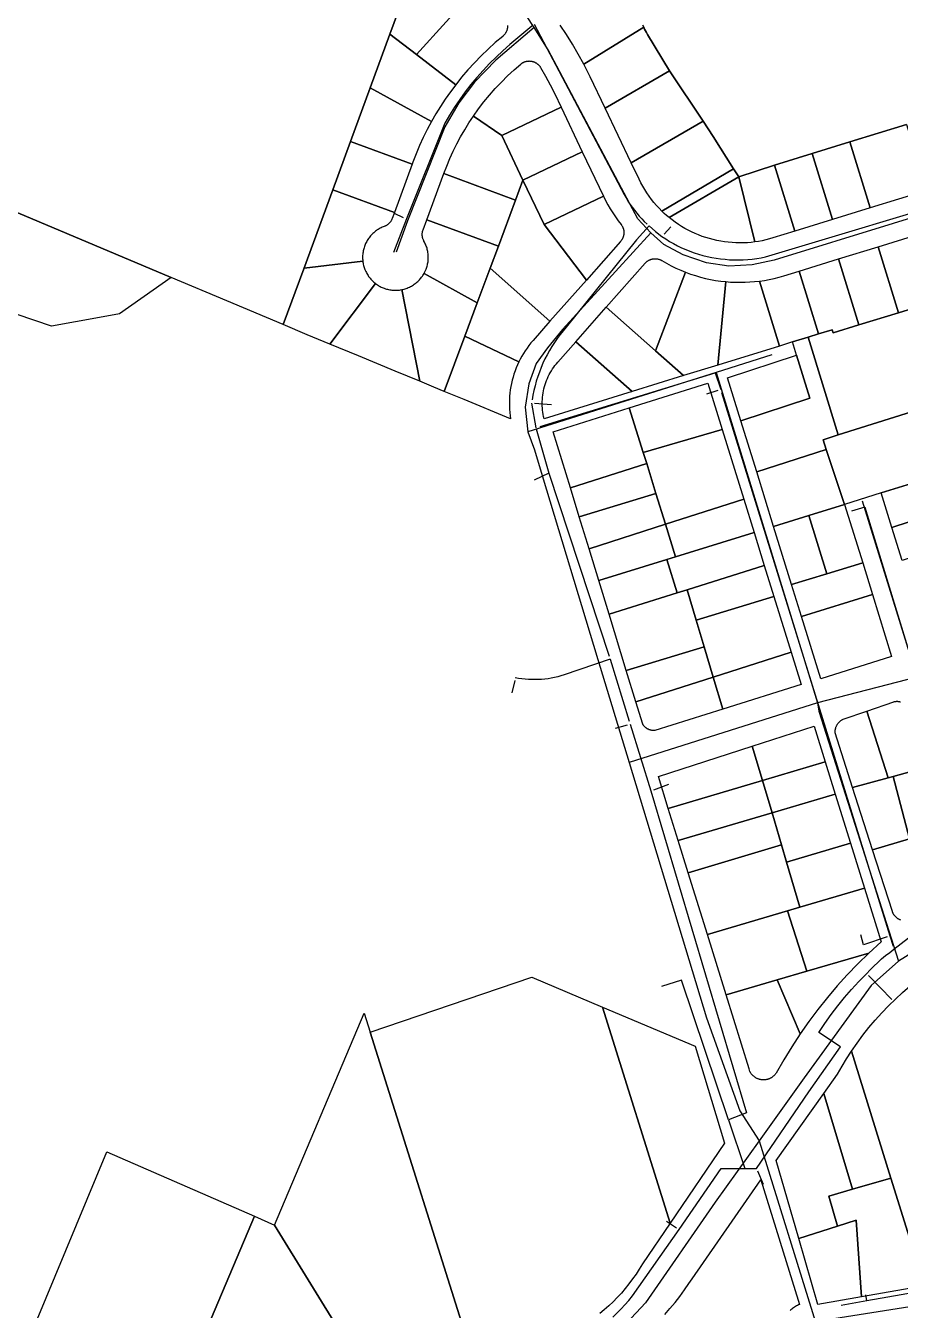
# Model space of a CAD drawing. Extents: x 1876309 to 1899261, y 443723 to 466661.
# Drawn here: x 1884044 to 1885375, y 452708 to 454662 of the extents above; entities that cross this region are included whole.
import ezdxf

# ---------------------------------------------------------------- set-up
doc = ezdxf.new("R2010")
doc.units = 0
doc.header["$MEASUREMENT"] = 0
for name, color, linetype in [('Parcels', 31, 'Continuous'), ('Roads', 7, 'Continuous'), ('Waterlines', 5, 'Continuous')]:
    doc.layers.add(name, color=color, linetype=linetype)

msp = doc.modelspace()

# ---------------------------------------------------------------- linework, layer by layer
at = {"layer": 'Parcels'}
for points in [[(1884034.2, 455356.7), (1884192.2, 455374.9), (1884434.1, 455402.9), (1884910, 455498.1), (1884845.8, 455323.2), (1884775.5, 455132.1), (1884736.1, 455024.9), (1884656.5, 454808.4), (1884646, 454779.8), (1884598.2, 454649.7), (1884568.2, 454568.1), (1884538.2, 454486.4), (1884511.1, 454412.8), (1884467, 454292.7), (1884435.7, 454207.7), (1884350, 454243.8), (1884265.5, 454279.3), (1883620.2, 454551.1)], [(1884777, 454662.8), (1884777.1, 454662.1), (1884777.1, 454661.4), (1884777, 454660.7), (1884777, 454660), (1884776.9, 454659.3), (1884776.8, 454658.6), (1884776.7, 454658), (1884776.6, 454657.3), (1884776.4, 454656.6), (1884776.2, 454655.9), (1884776, 454655.3), (1884775.8, 454654.6), (1884775.5, 454654), (1884775.2, 454653.3), (1884774.9, 454652.7), (1884774.6, 454652.1), (1884774.2, 454651.5), (1884773.9, 454650.9), (1884773.5, 454650.3), (1884773.1, 454649.7), (1884772.6, 454649.2), (1884772.2, 454648.6), (1884771.7, 454648.1), (1884771.2, 454647.6), (1884770.7, 454647.1), (1884770.2, 454646.7), (1884769.7, 454646.2), (1884758.5, 454636.8), (1884747.6, 454626.9), (1884737, 454616.8), (1884726.7, 454606.2), (1884716.9, 454595.4), (1884707.3, 454584.2), (1884698.2, 454572.7), (1884638.6, 454618.6), (1884638.6, 454618.6), (1884728.9, 454718.7)], [(1884983, 454663.3), (1884984.3, 454660.1), (1884893.1, 454604.2), (1884884.8, 454619.4), (1884876, 454634.3), (1884866.7, 454649), (1884857.1, 454663.4)], [(1885384.1, 454512.3), (1885298, 454485.7), (1885240.7, 454468), (1885183.4, 454450.3), (1885128.8, 454432.5), (1885121.1, 454444.7), (1885090.2, 454494.1), (1885074.7, 454517.3), (1885023.6, 454594), (1884990, 454649.2), (1884988.5, 454651.9), (1884987, 454654.6), (1884985.6, 454657.4), (1884984.3, 454660.1), (1884983, 454663.3)], [(1885413, 453534.1), (1885363.8, 453520.4), (1885363.8, 453520.4), (1885356.3, 453518.3), (1885323.8, 453619.9), (1885364.9, 453634), (1885365.5, 453634.2), (1885366.1, 453634.3), (1885366.7, 453634.4), (1885367.3, 453634.5), (1885367.9, 453634.6), (1885368.5, 453634.6), (1885369.1, 453634.7), (1885369.7, 453634.7), (1885370.3, 453634.7), (1885370.9, 453634.6), (1885371.5, 453634.6), (1885372.1, 453634.5), (1885372.7, 453634.4), (1885373.3, 453634.3), (1885373.9, 453634.1), (1885374.4, 453634), (1885375, 453633.8)], [(1885375.3, 453301.9), (1885374.6, 453302.2), (1885374, 453302.4), (1885373.4, 453302.7), (1885372.7, 453303), (1885372.1, 453303.3), (1885371.5, 453303.7), (1885370.9, 453304), (1885370.4, 453304.4), (1885369.8, 453304.8), (1885369.2, 453305.2), (1885368.7, 453305.7), (1885368.2, 453306.1), (1885367.7, 453306.6), (1885367.2, 453307.1), (1885366.7, 453307.6), (1885366.3, 453308.1), (1885365.9, 453308.7), (1885365.4, 453309.2), (1885365.1, 453309.8), (1885364.7, 453310.4), (1885364.3, 453311), (1885364, 453311.6), (1885363.7, 453312.2), (1885363.4, 453312.8), (1885363.1, 453313.5), (1885362.9, 453314.1), (1885362.7, 453314.8), (1885332.6, 453408.5), (1885388.7, 453425.5)], [(1884726.8, 452627.3), (1884568.2, 453131.2), (1884813.9, 453214.8), (1884813.9, 453214.8), (1884921.7, 453169.5), (1885024.5, 452840.9), (1884982.2, 452778.8), (1884977.5, 452771), (1884972.6, 452763.3), (1884967.4, 452755.9), (1884961.9, 452748.5), (1884956.2, 452741.4), (1884950.3, 452734.5), (1884944.1, 452727.8), (1884937.7, 452721.3), (1884931.1, 452715), (1884924.3, 452709), (1884917.3, 452703.2)], [(1883996.2, 452537.8), (1884167.5, 452949.1), (1884167.5, 452949.1), (1884392, 452851.2), (1884231.8, 452472.7)], [(1885016.2, 452701.7), (1885024.2, 452710.7), (1885032, 452719.9), (1885039.4, 452729.4), (1885046.5, 452739.1), (1885053.2, 452749.1), (1885057.9, 452755.9), (1885162.3, 452906.5), (1885219.5, 452723.5), (1885221.3, 452717.1), (1885219.8, 452716.4), (1885218.2, 452715.7), (1885216.7, 452714.9), (1885215.2, 452714), (1885213.7, 452713.1), (1885212.3, 452712.1), (1885210.9, 452711.1), (1885209.5, 452710), (1885208.2, 452708.9), (1885206.9, 452707.8)]]:
    msp.add_lwpolyline(points, dxfattribs=at)
for points in [[(1884728.9, 454718.7), (1884638.6, 454618.6), (1884598.2, 454649.7), (1884646, 454779.8), (1884660.7, 454770.8), (1884675, 454761.3), (1884689, 454751.3), (1884702.7, 454740.9), (1884716, 454730), (1884728.9, 454718.7)], [(1884661.3, 454516.6), (1884568.2, 454568.1), (1884598.2, 454649.7), (1884638.6, 454618.6), (1884698.2, 454572.7), (1884690.2, 454562), (1884682.4, 454550.9), (1884675.1, 454539.7), (1884668, 454528.2), (1884661.3, 454516.6)], [(1884984.3, 454660.1), (1884985.6, 454657.4), (1884987, 454654.6), (1884988.5, 454651.9), (1884990, 454649.2), (1885023.6, 454594), (1884925.7, 454537.2), (1884903, 454584.7), (1884893.1, 454604.2), (1884984.3, 454660.1)], [(1884768.3, 454495.4), (1884725.3, 454525), (1884733, 454535.9), (1884741.2, 454546.5), (1884749.7, 454556.9), (1884758.5, 454567), (1884767.7, 454576.7), (1884777.2, 454586.2), (1884787.1, 454595.3), (1884797.2, 454604.1), (1884797.7, 454604.5), (1884798.3, 454604.9), (1884798.9, 454605.3), (1884799.4, 454605.7), (1884800, 454606.1), (1884800.6, 454606.4), (1884801.3, 454606.7), (1884801.9, 454607), (1884802.5, 454607.3), (1884803.2, 454607.5), (1884803.8, 454607.8), (1884804.5, 454608), (1884805.2, 454608.2), (1884805.8, 454608.3), (1884806.5, 454608.4), (1884807.2, 454608.6), (1884807.9, 454608.6), (1884808.6, 454608.7), (1884809.3, 454608.7), (1884809.9, 454608.8), (1884810.6, 454608.7), (1884811.3, 454608.7), (1884812, 454608.7), (1884812.7, 454608.6), (1884813.4, 454608.5), (1884814.1, 454608.3), (1884814.7, 454608.2), (1884815.4, 454608), (1884816.1, 454607.8), (1884816.7, 454607.6), (1884817.4, 454607.4), (1884818, 454607.1), (1884818.7, 454606.8), (1884819.3, 454606.5), (1884819.9, 454606.2), (1884820.5, 454605.8), (1884821.1, 454605.5), (1884821.6, 454605.1), (1884822.2, 454604.7), (1884822.7, 454604.2), (1884823.3, 454603.8), (1884823.8, 454603.3), (1884824.3, 454602.8), (1884824.7, 454602.3), (1884825.2, 454601.8), (1884825.6, 454601.3), (1884826.1, 454600.7), (1884826.5, 454600.2), (1884826.9, 454599.6), (1884827.2, 454599), (1884834.9, 454585.8), (1884842.1, 454572.3), (1884849, 454558.6), (1884858.6, 454538.4), (1884768.3, 454495.4)], [(1885074.7, 454517.3), (1884965.3, 454454), (1884925.7, 454537.2), (1885023.6, 454594), (1885074.7, 454517.3)], [(1883428.4, 454099.3), (1883620.2, 454551.1), (1884265.5, 454279.3), (1884237.8, 454259.9), (1884186.8, 454224.2), (1884156.2, 454218.7), (1884083, 454205.5), (1883898.9, 454267.5), (1883886.3, 454236.2), (1883780.2, 453972.9), (1883773.3, 453955.7), (1883428.4, 454099.3)], [(1884661.3, 454516.6), (1884654.9, 454504.6), (1884648.9, 454492.4), (1884643.3, 454480), (1884638, 454467.4), (1884633.1, 454454.7), (1884632.1, 454451.9), (1884538.2, 454486.4), (1884568.2, 454568.1), (1884661.3, 454516.6)], [(1884768.3, 454495.4), (1884858.6, 454538.4), (1884890.9, 454470.7), (1884800.6, 454427.7), (1884768.3, 454495.4)], [(1884680, 454437.5), (1884684.5, 454449), (1884689.3, 454460.4), (1884694.4, 454471.6), (1884699.9, 454482.7), (1884705.7, 454493.5), (1884711.9, 454504.2), (1884718.4, 454514.7), (1884725.3, 454525), (1884768.3, 454495.4), (1884800.6, 454427.7), (1884789.3, 454397.3), (1884680, 454437.5)], [(1885012, 454380.4), (1885007.8, 454384.7), (1885003.7, 454389.1), (1884999.8, 454393.6), (1884996.1, 454398.3), (1884992.5, 454403.1), (1884989.1, 454408), (1884985.9, 454413.1), (1884982.8, 454418.2), (1884980, 454423.5), (1884977.3, 454428.9), (1884965.3, 454454), (1885074.7, 454517.3), (1885090.2, 454494.1), (1885121.1, 454444.7), (1885012, 454380.4)], [(1885329, 454385.4), (1885298, 454485.7), (1885384.1, 454512.3), (1885415.1, 454412), (1885329, 454385.4)], [(1884605, 454378.3), (1884511.1, 454412.8), (1884538.2, 454486.4), (1884632.1, 454451.9), (1884605, 454378.3)], [(1885329, 454385.4), (1885271.7, 454367.6), (1885240.7, 454468), (1885298, 454485.7), (1885329, 454385.4)], [(1884832.9, 454360), (1884800.6, 454427.7), (1884890.9, 454470.7), (1884923.2, 454403), (1884832.9, 454360)], [(1885271.7, 454367.6), (1885214.4, 454349.9), (1885183.4, 454450.3), (1885240.7, 454468), (1885271.7, 454367.6)], [(1884680, 454437.5), (1884789.3, 454397.3), (1884763.2, 454327), (1884654.1, 454367.1), (1884680, 454437.5)], [(1885012, 454380.4), (1885121.1, 454444.7), (1885128.8, 454432.5), (1885022.9, 454370.6), (1885019.2, 454373.8), (1885015.6, 454377), (1885012, 454380.4)], [(1885153.6, 454333.6), (1885147.8, 454332.9), (1885142, 454332.4), (1885136.2, 454332.1), (1885130.4, 454332), (1885124.6, 454332.2), (1885118.8, 454332.5), (1885113, 454333), (1885107.2, 454333.7), (1885101.4, 454334.6), (1885095.7, 454335.7), (1885090, 454337), (1885084.4, 454338.5), (1885078.8, 454340.2), (1885073.3, 454342), (1885067.9, 454344.1), (1885062.5, 454346.3), (1885057.2, 454348.8), (1885052, 454351.4), (1885046.9, 454354.2), (1885041.9, 454357.1), (1885037, 454360.2), (1885032.2, 454363.5), (1885027.5, 454367), (1885022.9, 454370.6), (1885128.8, 454432.5), (1885153.6, 454333.6)], [(1885214.4, 454349.9), (1885180.9, 454339.6), (1885175.6, 454338), (1885170.1, 454336.7), (1885164.7, 454335.4), (1885159.1, 454334.4), (1885153.6, 454333.6), (1885128.8, 454432.5), (1885183.4, 454450.3), (1885214.4, 454349.9)], [(1884605, 454378.3), (1884601.6, 454369), (1884601.3, 454368.3), (1884601, 454367.7), (1884600.7, 454367), (1884600.4, 454366.4), (1884600.1, 454365.8), (1884599.7, 454365.2), (1884599.3, 454364.6), (1884598.9, 454364.1), (1884598.5, 454363.5), (1884598.1, 454363), (1884597.6, 454362.4), (1884597.1, 454361.9), (1884596.6, 454361.4), (1884596.1, 454361), (1884595.6, 454360.5), (1884595.1, 454360.1), (1884594.5, 454359.7), (1884593.9, 454359.3), (1884593.3, 454358.9), (1884592.7, 454358.5), (1884592.1, 454358.2), (1884591.5, 454357.9), (1884590.9, 454357.6), (1884590.2, 454357.3), (1884589.6, 454357.1), (1884588, 454356.4), (1884586.4, 454355.8), (1884584.8, 454355.1), (1884583.3, 454354.3), (1884581.8, 454353.5), (1884580.3, 454352.6), (1884578.9, 454351.7), (1884577.5, 454350.7), (1884576.1, 454349.7), (1884574.8, 454348.6), (1884573.5, 454347.5), (1884572.2, 454346.4), (1884571, 454345.2), (1884569.8, 454343.9), (1884568.7, 454342.7), (1884567.6, 454341.3), (1884566.5, 454340), (1884565.5, 454338.6), (1884564.6, 454337.2), (1884563.6, 454335.7), (1884562.8, 454334.2), (1884562, 454332.7), (1884561.2, 454331.2), (1884560.5, 454329.6), (1884559.9, 454328.1), (1884559.3, 454326.4), (1884558.8, 454324.8), (1884558.3, 454323.2), (1884557.9, 454321.5), (1884557.5, 454319.8), (1884557.2, 454318.2), (1884556.9, 454316.5), (1884556.8, 454314.8), (1884556.6, 454313.1), (1884556.5, 454311.4), (1884556.5, 454309.6), (1884556.6, 454307.9), (1884556.7, 454306.2), (1884556.8, 454304.5), (1884467.6, 454293.4), (1884467, 454292.7), (1884511.1, 454412.8), (1884605, 454378.3)], [(1884897, 454275.4), (1884841.7, 454212.9), (1884750.7, 454293.5), (1884763.2, 454327), (1884789.3, 454397.3), (1884800.6, 454427.7), (1884832.9, 454360), (1884897, 454275.4)], [(1884832.9, 454360), (1884923.2, 454403), (1884926.4, 454396.5), (1884929.8, 454390.2), (1884933.4, 454383.9), (1884937.3, 454377.7), (1884941.3, 454371.7), (1884945.5, 454365.8), (1884949.9, 454360), (1884950.3, 454359.4), (1884950.7, 454358.9), (1884951.1, 454358.3), (1884951.4, 454357.7), (1884951.8, 454357.1), (1884952.1, 454356.5), (1884952.4, 454355.8), (1884952.7, 454355.2), (1884952.9, 454354.6), (1884953.1, 454353.9), (1884953.3, 454353.2), (1884953.5, 454352.6), (1884953.7, 454351.9), (1884953.8, 454351.2), (1884953.9, 454350.5), (1884954, 454349.8), (1884954.1, 454349.1), (1884954.1, 454348.5), (1884954.1, 454347.8), (1884954.1, 454347.1), (1884954.1, 454346.4), (1884954, 454345.7), (1884954, 454345), (1884953.9, 454344.3), (1884953.7, 454343.6), (1884953.6, 454342.9), (1884953.4, 454342.3), (1884953.2, 454341.6), (1884953, 454340.9), (1884952.7, 454340.3), (1884952.5, 454339.7), (1884952.2, 454339), (1884951.9, 454338.4), (1884951.5, 454337.8), (1884951.2, 454337.2), (1884950.8, 454336.6), (1884950.4, 454336), (1884950, 454335.5), (1884949.6, 454334.9), (1884949.1, 454334.4), (1884897, 454275.4), (1884832.9, 454360)], [(1884654.1, 454367.1), (1884763.2, 454327), (1884750.7, 454293.5), (1884731.1, 454240.8), (1884650.2, 454285.7), (1884651, 454287.2), (1884651.8, 454288.8), (1884652.5, 454290.3), (1884653.1, 454291.9), (1884653.7, 454293.5), (1884654.3, 454295.2), (1884654.8, 454296.8), (1884655.2, 454298.5), (1884655.5, 454300.1), (1884655.9, 454301.8), (1884656.1, 454303.5), (1884656.3, 454305.2), (1884656.4, 454306.9), (1884656.5, 454308.6), (1884656.5, 454310.3), (1884656.5, 454312.1), (1884656.4, 454313.8), (1884656.2, 454315.5), (1884656, 454317.2), (1884655.7, 454318.9), (1884655.4, 454320.5), (1884655, 454322.2), (1884654.6, 454323.9), (1884654.1, 454325.5), (1884653.5, 454327.1), (1884652.9, 454328.7), (1884652.2, 454330.3), (1884651.5, 454331.8), (1884650.7, 454333.4), (1884649.9, 454334.9), (1884649.6, 454335.5), (1884649.3, 454336.1), (1884649, 454336.7), (1884648.7, 454337.4), (1884648.4, 454338), (1884648.2, 454338.7), (1884648, 454339.4), (1884647.8, 454340), (1884647.7, 454340.7), (1884647.6, 454341.4), (1884647.5, 454342.1), (1884647.4, 454342.8), (1884647.3, 454343.5), (1884647.3, 454344.2), (1884647.3, 454344.9), (1884647.3, 454345.6), (1884647.3, 454346.3), (1884647.4, 454347), (1884647.5, 454347.7), (1884647.6, 454348.4), (1884647.7, 454349), (1884647.9, 454349.7), (1884648.1, 454350.4), (1884648.3, 454351.1), (1884648.5, 454351.7), (1884654.1, 454367.1)], [(1885341, 454326.3), (1885401.2, 454344.9), (1885432.2, 454244.5), (1885422.7, 454241.6), (1885372, 454225.9), (1885341, 454326.3)], [(1885280.8, 454307.7), (1885341, 454326.3), (1885372, 454225.9), (1885311.8, 454207.3), (1885280.8, 454307.7)], [(1884576.4, 454270.1), (1884506.9, 454178.2), (1884472.4, 454192.4), (1884435.7, 454207.7), (1884467, 454292.7), (1884467.6, 454293.4), (1884556.8, 454304.5), (1884557, 454302.8), (1884557.3, 454301.2), (1884557.6, 454299.5), (1884558, 454297.8), (1884558.5, 454296.2), (1884559, 454294.6), (1884559.5, 454293), (1884560.1, 454291.4), (1884560.8, 454289.8), (1884561.5, 454288.3), (1884562.3, 454286.8), (1884563.1, 454285.3), (1884563.9, 454283.8), (1884564.8, 454282.4), (1884565.8, 454281), (1884566.8, 454279.7), (1884567.9, 454278.3), (1884568.9, 454277), (1884570.1, 454275.8), (1884571.3, 454274.6), (1884572.5, 454273.4), (1884573.7, 454272.3), (1884575, 454271.2), (1884576.4, 454270.1)], [(1885002.1, 454167.9), (1884927.2, 454234.1), (1884986.6, 454301.3), (1884987, 454301.8), (1884987.5, 454302.3), (1884988, 454302.8), (1884988.6, 454303.2), (1884989.1, 454303.7), (1884989.6, 454304.1), (1884990.2, 454304.5), (1884990.8, 454304.9), (1884991.4, 454305.2), (1884992, 454305.6), (1884992.6, 454305.9), (1884993.2, 454306.2), (1884993.9, 454306.5), (1884994.5, 454306.7), (1884995.2, 454307), (1884995.8, 454307.2), (1884996.5, 454307.4), (1884997.2, 454307.5), (1884997.9, 454307.7), (1884998.5, 454307.8), (1884999.2, 454307.9), (1884999.9, 454308), (1885000.6, 454308), (1885001.3, 454308), (1885002, 454308), (1885002.7, 454308), (1885003.4, 454307.9), (1885004.1, 454307.9), (1885004.8, 454307.8), (1885005.5, 454307.6), (1885006.1, 454307.5), (1885006.8, 454307.3), (1885007.5, 454307.1), (1885008.1, 454306.9), (1885008.8, 454306.7), (1885009.4, 454306.4), (1885010.1, 454306.1), (1885010.7, 454305.8), (1885011.3, 454305.5), (1885011.9, 454305.2), (1885018.9, 454301.1), (1885026, 454297.3), (1885033.3, 454293.7), (1885040.6, 454290.5), (1885048.1, 454287.4), (1885002.1, 454167.9)], [(1885220.6, 454289.1), (1885280.8, 454307.7), (1885311.8, 454207.3), (1885272.3, 454195.1), (1885270.9, 454199.9), (1885250.1, 454193.5), (1885220.6, 454289.1)], [(1884650.2, 454285.7), (1884731.1, 454240.8), (1884712.3, 454190.4), (1884680.9, 454106), (1884664.9, 454112.7), (1884643.6, 454121.5), (1884616.2, 454261), (1884617.9, 454261.3), (1884619.6, 454261.7), (1884621.2, 454262.2), (1884622.9, 454262.8), (1884624.5, 454263.4), (1884626.1, 454264), (1884627.7, 454264.7), (1884629.3, 454265.5), (1884630.8, 454266.3), (1884632.3, 454267.2), (1884633.8, 454268.1), (1884635.2, 454269.1), (1884636.6, 454270.1), (1884638, 454271.2), (1884639.3, 454272.3), (1884640.6, 454273.4), (1884641.9, 454274.7), (1884643.1, 454275.9), (1884644.3, 454277.2), (1884645.4, 454278.5), (1884646.4, 454279.9), (1884647.5, 454281.3), (1884648.4, 454282.7), (1884649.4, 454284.2), (1884650.2, 454285.7)], [(1884731.1, 454240.8), (1884750.7, 454293.5), (1884841.7, 454212.9), (1884815.9, 454183.8), (1884812.7, 454180), (1884809.7, 454176.1), (1884806.8, 454172.1), (1884804, 454168.1), (1884801.3, 454163.9), (1884798.8, 454159.7), (1884796.5, 454155.3), (1884794.3, 454150.9), (1884712.3, 454190.4), (1884731.1, 454240.8)], [(1885048.1, 454287.4), (1885055.5, 454284.7), (1885063, 454282.3), (1885070.6, 454280.1), (1885078.2, 454278.1), (1885085.9, 454276.5), (1885093.6, 454275.1), (1885101.4, 454273.9), (1885109.2, 454273.1), (1885097.3, 454146.3), (1885044.8, 454130.1), (1885002.1, 454167.9), (1885048.1, 454287.4)], [(1885190.9, 454175.2), (1885160.4, 454274), (1885167.9, 454275.1), (1885175.4, 454276.4), (1885182.9, 454278), (1885190.3, 454279.9), (1885197.6, 454282), (1885220.6, 454289.1), (1885250.1, 454193.5), (1885234.6, 454188.7), (1885210.6, 454181.3), (1885190.9, 454175.2)], [(1884576.4, 454270.1), (1884577.7, 454269.1), (1884579.1, 454268.2), (1884580.6, 454267.3), (1884582, 454266.4), (1884583.5, 454265.6), (1884585, 454264.9), (1884586.5, 454264.2), (1884588.1, 454263.5), (1884589.6, 454263), (1884591.2, 454262.4), (1884592.9, 454261.9), (1884594.5, 454261.5), (1884596.1, 454261.1), (1884597.8, 454260.8), (1884599.4, 454260.5), (1884601.1, 454260.3), (1884602.8, 454260.2), (1884604.5, 454260.1), (1884606.1, 454260), (1884607.8, 454260), (1884609.5, 454260.1), (1884611.2, 454260.2), (1884612.9, 454260.4), (1884614.5, 454260.7), (1884616.2, 454261), (1884643.6, 454121.5), (1884606.1, 454137), (1884550.2, 454160.2), (1884506.9, 454178.2), (1884576.4, 454270.1)], [(1885109.2, 454273.1), (1885116.5, 454272.5), (1885123.9, 454272.2), (1885131.2, 454272.1), (1885138.5, 454272.2), (1885145.8, 454272.6), (1885153.1, 454273.1), (1885160.4, 454274), (1885190.9, 454175.2), (1885097.3, 454146.3), (1885109.2, 454273.1)], [(1885463.5, 454117.1), (1885469.2, 454099.4), (1885280.1, 454039.9), (1885234.6, 454188.7), (1885250.1, 454193.5), (1885270.9, 454199.9), (1885272.3, 454195.1), (1885311.8, 454207.3), (1885372, 454225.9), (1885422.7, 454241.6), (1885444.9, 454173.6), (1885463.5, 454117.1)], [(1885002.1, 454167.9), (1885044.8, 454130.1), (1884966.5, 454105.9), (1884880.8, 454181.7), (1884927.2, 454234.1), (1885002.1, 454167.9)], [(1884794.3, 454150.9), (1884792.2, 454146.4), (1884790.3, 454141.9), (1884788.5, 454137.3), (1884786.9, 454132.6), (1884785.5, 454127.8), (1884784.2, 454123.1), (1884783.1, 454118.2), (1884782.1, 454113.4), (1884781.3, 454108.5), (1884780.7, 454103.6), (1884780.3, 454098.7), (1884780, 454093.7), (1884779.9, 454088.8), (1884779.9, 454083.9), (1884780.2, 454078.9), (1884780.6, 454074), (1884781.1, 454069.1), (1884781.8, 454064.2), (1884710.9, 454093.6), (1884680.9, 454106), (1884712.3, 454190.4), (1884794.3, 454150.9)], [(1884880.8, 454181.7), (1884966.5, 454105.9), (1884832.8, 454064.6), (1884832, 454067.8), (1884831.4, 454071), (1884830.9, 454074.3), (1884830.5, 454077.5), (1884830.1, 454080.8), (1884830, 454084.1), (1884829.9, 454087.4), (1884829.9, 454090.7), (1884830.1, 454094), (1884830.3, 454097.2), (1884830.7, 454100.5), (1884831.2, 454103.8), (1884831.8, 454107), (1884832.5, 454110.2), (1884833.3, 454113.4), (1884834.3, 454116.5), (1884835.3, 454119.7), (1884836.5, 454122.8), (1884837.7, 454125.8), (1884839.1, 454128.8), (1884840.5, 454131.7), (1884842.1, 454134.6), (1884843.8, 454137.5), (1884845.5, 454140.3), (1884847.4, 454143), (1884849.3, 454145.6), (1884851.4, 454148.2), (1884853.5, 454150.7), (1884880.8, 454181.7)], [(1885156.2, 453983.7), (1885132, 454061.5), (1885237.1, 454095.8), (1885216.7, 454161.5), (1885210.6, 454181.3), (1885234.6, 454188.7), (1885280.1, 454039.9), (1885257.2, 454032.7), (1885262.1, 454017.9), (1885156.2, 453983.7)], [(1885216.7, 454161.5), (1885237.1, 454095.8), (1885132, 454061.5), (1885111.8, 454126.9), (1885216.7, 454161.5)], [(1884983.6, 454013.1), (1884962.4, 454081.2), (1885082.1, 454118.9), (1885103.9, 454048), (1884983.6, 454013.1)], [(1884983.6, 454013.1), (1884988.8, 453996.3), (1884872.8, 453959.2), (1884846.6, 454044.7), (1884962.4, 454081.2), (1884983.6, 454013.1)], [(1885482, 454060.3), (1885501.9, 453999.8), (1885484, 453994.3), (1885345.8, 453951.6), (1885290, 453934.3), (1885262.1, 454017.9), (1885257.2, 454032.7), (1885280.1, 454039.9), (1885469.2, 454099.4), (1885482, 454060.3)], [(1885017.4, 453904.1), (1885002.9, 453950.8), (1884988.8, 453996.3), (1884983.6, 454013.1), (1885103.9, 454048), (1885136.5, 453942.3), (1885017.4, 453904.1)], [(1885262.1, 454017.9), (1885290, 453934.3), (1885235.5, 453917.4), (1885181.9, 453900.8), (1885156.2, 453983.7), (1885262.1, 454017.9)], [(1884988.8, 453996.3), (1885002.9, 453950.8), (1884886.2, 453915.1), (1884872.8, 453959.2), (1884988.8, 453996.3)], [(1885499.6, 453944), (1885362, 453899.2), (1885345.8, 453951.6), (1885484, 453994.3), (1885499.6, 453944)], [(1885002.9, 453950.8), (1885017.4, 453904.1), (1884901.1, 453866.8), (1884886.2, 453915.1), (1885002.9, 453950.8)], [(1885515.1, 453893.9), (1885377.4, 453849), (1885362, 453899.2), (1885499.6, 453944), (1885515.1, 453893.9)], [(1885017.4, 453904.1), (1885136.5, 453942.3), (1885152.2, 453891.6), (1885032.8, 453854.7), (1885017.4, 453904.1)], [(1885262.8, 453828.6), (1885235.5, 453917.4), (1885290, 453934.3), (1885317.5, 453845.2), (1885262.8, 453828.6)], [(1885262.8, 453828.6), (1885209.3, 453812.4), (1885181.9, 453900.8), (1885235.5, 453917.4), (1885262.8, 453828.6)], [(1885017.4, 453904.1), (1885032.8, 453854.7), (1885019.3, 453850.5), (1884915.9, 453818.5), (1884901.1, 453866.8), (1885017.4, 453904.1)], [(1885050.2, 453804.3), (1885035.1, 453799.7), (1885019.3, 453850.5), (1885032.8, 453854.7), (1885152.2, 453891.6), (1885167.8, 453841.1), (1885050.2, 453804.3)], [(1884931.5, 453767.3), (1884915.9, 453818.5), (1885019.3, 453850.5), (1885035.1, 453799.7), (1884931.5, 453767.3)], [(1885182.4, 453793.9), (1885064.1, 453757.9), (1885050.2, 453804.3), (1885167.8, 453841.1), (1885182.4, 453793.9)], [(1885224.4, 453763.7), (1885209.3, 453812.4), (1885262.8, 453828.6), (1885317.5, 453845.2), (1885332.3, 453797.2), (1885224.4, 453763.7)], [(1885076.3, 453717.5), (1884957.8, 453681.6), (1884931.5, 453767.3), (1885035.1, 453799.7), (1885050.2, 453804.3), (1885064.1, 453757.9), (1885076.3, 453717.5)], [(1885208.6, 453709.2), (1885090.2, 453671.4), (1885076.3, 453717.5), (1885064.1, 453757.9), (1885182.4, 453793.9), (1885208.6, 453709.2)], [(1885332.3, 453797.2), (1885361.4, 453703), (1885253.8, 453669), (1885224.4, 453763.7), (1885332.3, 453797.2)], [(1885076.3, 453717.5), (1885090.2, 453671.4), (1884972.4, 453633.8), (1884957.8, 453681.6), (1885076.3, 453717.5)], [(1885090.2, 453671.4), (1885208.6, 453709.2), (1885223.7, 453660.2), (1885104.8, 453622.9), (1885090.2, 453671.4)], [(1885090.2, 453671.4), (1885104.8, 453622.9), (1885001.1, 453590.3), (1885000.4, 453590.3), (1884999.7, 453590.3), (1884999.1, 453590.3), (1884998.4, 453590.3), (1884997.8, 453590.4), (1884997.1, 453590.4), (1884996.5, 453590.5), (1884995.8, 453590.6), (1884995.2, 453590.8), (1884994.5, 453590.9), (1884993.9, 453591.1), (1884993.2, 453591.3), (1884992.6, 453591.5), (1884992, 453591.8), (1884991.4, 453592.1), (1884990.8, 453592.3), (1884990.2, 453592.6), (1884989.7, 453593), (1884989.1, 453593.3), (1884988.5, 453593.7), (1884988, 453594.1), (1884987.5, 453594.5), (1884987, 453594.9), (1884986.5, 453595.3), (1884986, 453595.8), (1884985.5, 453596.3), (1884985.1, 453596.8), (1884984.7, 453597.3), (1884984.2, 453597.8), (1884983.9, 453598.3), (1884983.5, 453598.8), (1884983.1, 453599.4), (1884982.8, 453600), (1884972.4, 453633.8), (1885090.2, 453671.4)], [(1885356.3, 453518.3), (1885302.2, 453503.3), (1885275.6, 453586.6), (1885275.6, 453587.3), (1885275.5, 453588.1), (1885275.6, 453588.8), (1885275.6, 453589.6), (1885275.7, 453590.3), (1885275.8, 453591.1), (1885275.9, 453591.8), (1885276, 453592.5), (1885276.2, 453593.3), (1885276.4, 453594), (1885276.6, 453594.7), (1885276.8, 453595.4), (1885277.1, 453596.1), (1885277.4, 453596.8), (1885277.7, 453597.5), (1885278.1, 453598.2), (1885278.4, 453598.8), (1885278.8, 453599.5), (1885279.2, 453600.1), (1885279.7, 453600.7), (1885280.1, 453601.3), (1885280.6, 453601.9), (1885281.1, 453602.5), (1885281.6, 453603), (1885282.1, 453603.6), (1885282.7, 453604.1), (1885283.2, 453604.6), (1885283.8, 453605), (1885284.4, 453605.5), (1885285, 453605.9), (1885285.7, 453606.3), (1885286.3, 453606.7), (1885287, 453607.1), (1885287.6, 453607.4), (1885323.8, 453619.9), (1885356.3, 453518.3)], [(1885164.9, 453514.2), (1885149.4, 453566.4), (1885243.4, 453596.9), (1885260.3, 453542.4), (1885164.9, 453514.2)], [(1885164.9, 453514.2), (1885021.7, 453471.8), (1885006.8, 453520.1), (1885149.4, 453566.4), (1885164.9, 453514.2)], [(1885275.6, 453493.2), (1885179.5, 453464.9), (1885164.9, 453514.2), (1885260.3, 453542.4), (1885275.6, 453493.2)], [(1885413, 453534.1), (1885441.5, 453441.5), (1885388.7, 453425.5), (1885363.8, 453520.4), (1885413, 453534.1)], [(1885036.8, 453423), (1885021.7, 453471.8), (1885164.9, 453514.2), (1885179.5, 453464.9), (1885036.8, 453423)], [(1885363.8, 453520.4), (1885388.7, 453425.5), (1885332.6, 453408.5), (1885302.2, 453503.3), (1885356.3, 453518.3), (1885363.8, 453520.4)], [(1885298.7, 453418.8), (1885201.7, 453389.9), (1885193.9, 453416.2), (1885179.5, 453464.9), (1885275.6, 453493.2), (1885298.7, 453418.8)], [(1885036.8, 453423), (1885179.5, 453464.9), (1885193.9, 453416.2), (1885052.1, 453373.9), (1885036.8, 453423)], [(1885222, 453321.4), (1885203.3, 453316), (1885081.2, 453280.1), (1885052.1, 453373.9), (1885193.9, 453416.2), (1885201.7, 453389.9), (1885222, 453321.4)], [(1885320.1, 453350.2), (1885222, 453321.4), (1885201.7, 453389.9), (1885298.7, 453418.8), (1885320.1, 453350.2)], [(1885222, 453321.4), (1885320.1, 453350.2), (1885345.4, 453268.9), (1885326.6, 453251.6), (1885232.4, 453224.1), (1885203.3, 453316), (1885222, 453321.4)], [(1885187.5, 453210.9), (1885109.7, 453188.2), (1885081.2, 453280.1), (1885203.3, 453316), (1885232.4, 453224.1), (1885187.5, 453210.9)], [(1885360.5, 452909.4), (1885300.4, 453102.5), (1885308.9, 453114.7), (1885317.7, 453126.6), (1885326.9, 453138.2), (1885336.5, 453149.6), (1885346.4, 453160.6), (1885356.7, 453171.3), (1885367.3, 453181.6), (1885378.2, 453191.7), (1885389.4, 453201.3), (1885401.8, 453211.4), (1885414.6, 453221), (1885427.7, 453230.2), (1885441.1, 453239), (1885454.7, 453247.2), (1885468.7, 453255), (1885482.9, 453262.3), (1885497.4, 453269.1), (1885644.6, 452786.9), (1885411.4, 452745.5), (1885360.5, 452909.4)], [(1885187.5, 453210.9), (1885232.4, 453224.1), (1885326.6, 453251.6), (1885310.1, 453235.4), (1885294.1, 453218.8), (1885278.7, 453201.6), (1885263.8, 453184.1), (1885249.4, 453166), (1885235.5, 453147.6), (1885222.3, 453128.7), (1885187.5, 453210.9)], [(1885109.7, 453188.2), (1885187.5, 453210.9), (1885222.3, 453128.7), (1885209.5, 453109.2), (1885197.3, 453089.3), (1885185.7, 453069.1), (1885185.2, 453068.4), (1885184.7, 453067.8), (1885184.3, 453067.1), (1885183.7, 453066.5), (1885183.2, 453066), (1885182.7, 453065.4), (1885182.1, 453064.8), (1885181.5, 453064.3), (1885180.9, 453063.8), (1885180.3, 453063.3), (1885179.6, 453062.8), (1885179, 453062.4), (1885178.3, 453062), (1885177.6, 453061.6), (1885176.9, 453061.2), (1885176.2, 453060.9), (1885175.5, 453060.5), (1885174.7, 453060.2), (1885174, 453060), (1885173.2, 453059.7), (1885172.5, 453059.5), (1885171.7, 453059.3), (1885170.9, 453059.1), (1885170.1, 453059), (1885169.3, 453058.9), (1885168.6, 453058.8), (1885167.8, 453058.7), (1885167, 453058.7), (1885166.2, 453058.7), (1885165.4, 453058.7), (1885164.6, 453058.8), (1885163.8, 453058.9), (1885163, 453059), (1885162.2, 453059.1), (1885161.5, 453059.3), (1885160.7, 453059.5), (1885159.9, 453059.7), (1885159.2, 453059.9), (1885158.4, 453060.2), (1885157.7, 453060.5), (1885157, 453060.8), (1885156.2, 453061.1), (1885155.5, 453061.5), (1885154.8, 453061.9), (1885154.2, 453062.3), (1885153.5, 453062.7), (1885152.9, 453063.2), (1885152.2, 453063.7), (1885151.6, 453064.2), (1885151, 453064.7), (1885150.4, 453065.2), (1885149.9, 453065.8), (1885149.3, 453066.4), (1885148.8, 453067), (1885148.3, 453067.6), (1885147.8, 453068.2), (1885147.4, 453068.9), (1885147, 453069.5), (1885146.6, 453070.2), (1885146.2, 453070.9), (1885145.8, 453071.6), (1885144.5, 453075.8), (1885109.7, 453188.2)], [(1885024.5, 452840.9), (1884921.7, 453169.5), (1885062.6, 453110.2), (1885107.2, 452962.3), (1885024.5, 452840.9)], [(1884580.5, 452581.6), (1884422.4, 452837.9), (1884559, 453160.2), (1884568.2, 453131.2), (1884726.8, 452627.3), (1884580.5, 452581.6)], [(1885258.1, 453037.9), (1885279.2, 453067.5), (1885286, 453079.4), (1885293, 453091), (1885300.4, 453102.5), (1885360.5, 452909.4), (1885302, 452892.3), (1885258.1, 453037.9)], [(1885220.2, 452817.2), (1885185.6, 452936.3), (1885258.1, 453037.9), (1885302, 452892.3), (1885265.8, 452881.8), (1885278.9, 452836.2), (1885220.2, 452817.2)], [(1885278.9, 452836.2), (1885265.8, 452881.8), (1885302, 452892.3), (1885360.5, 452909.4), (1885411.4, 452745.5), (1885315.5, 452728.5), (1885307.5, 452845.5), (1885278.9, 452836.2)], [(1884422.4, 452837.9), (1884580.5, 452581.6), (1884290.1, 452491.1), (1884284.2, 452488.3), (1884278.2, 452485.7), (1884272.1, 452483.4), (1884265.5, 452481), (1884258.9, 452478.9), (1884252.2, 452477), (1884245.5, 452475.4), (1884238.7, 452473.9), (1884231.8, 452472.7), (1884392, 452851.2), (1884422.4, 452837.9)], [(1885315.5, 452728.5), (1885249.3, 452716.8), (1885220.2, 452817.2), (1885278.9, 452836.2), (1885307.5, 452845.5), (1885315.5, 452728.5)]]:
    msp.add_lwpolyline(points, close=True, dxfattribs=at)
at = {"layer": 'Roads'}
for p, q in [((1885179.4, 454162), (1885094.3, 454135.1)), ((1885094.3, 454135.1), (1884807.8, 454044.6)), ((1885094.3, 454135.1), (1885248.6, 453632.4)), ((1884829.9, 453978.1), (1884914.7, 453698.5)), ((1885316.7, 453939.9), (1885399.6, 453671.4)), ((1884914.7, 453698.5), (1884962.3, 453541.6)), ((1885399.6, 453671.4), (1885248.6, 453632.4)), ((1885248.6, 453632.4), (1884962.3, 453541.6)), ((1884962.3, 453541.6), (1885079.9, 453153.3)), ((1885160.2, 452966.1), (1885245.5, 452690.3))]:
    msp.add_line(p, q, dxfattribs=at)
for points in [[(1884817.5, 454659.8), (1884793.1, 454697), (1884746.2, 454747.3), (1884706, 454782.4), (1884695.3, 454800.6), (1884691.9, 454820.7), (1884697.8, 454844.1), (1884783.8, 455068), (1884799.9, 455096.9), (1884818.6, 455115.4)], [(1884817.5, 454659.8), (1884759.2, 454610.1), (1884726.6, 454576.7), (1884703.1, 454544.9), (1884681.6, 454508.7), (1884624.9, 454365.5), (1884607.8, 454318.1)], [(1884995, 454347.4), (1884975.5, 454368.9), (1884950.5, 454415.4), (1884839.1, 454625.9), (1884817.5, 454659.8)], [(1885545.1, 454417.4), (1885182.7, 454305.9), (1885149.5, 454298.5), (1885113.8, 454296.6), (1885079.6, 454301.5), (1885044.4, 454313.7), (1885015.1, 454329.8), (1884995, 454347.4)], [(1884995, 454347.4), (1884860.8, 454200.1), (1884838, 454172.4), (1884820.9, 454148.8), (1884809.5, 454117.9), (1884803.8, 454082.1), (1884807.8, 454044.6)], [(1884807.8, 454044.6), (1884817.9, 454017.3), (1884829.9, 453978.1)], [(1885248.6, 453632.4), (1885250.8, 453619.6), (1885372, 453239.1)], [(1885512.7, 453323.3), (1885469.2, 453299.5), (1885372, 453239.1)], [(1885372, 453239.1), (1885330.2, 453202.1), (1885228.4, 453062), (1885160.2, 452966.1)], [(1885079.9, 453153.3), (1885079.9, 453153), (1885130.6, 453011.8), (1885160.2, 452966.1)], [(1885160.2, 452966.1), (1885093.1, 452872.5), (1884986.8, 452719.6), (1884957.9, 452688.5), (1884919.1, 452658.2), (1884864.3, 452633.5), (1884280, 452453.1), (1884014, 452375.5)], [(1885688.1, 452760.8), (1885254.4, 452692.1), (1885245.5, 452690.3)]]:
    msp.add_lwpolyline(points, dxfattribs=at)
at = {"layer": 'Waterlines', "color": 5}
for points in [[(1884814.2, 454662), (1884780.7, 454633.7), (1884770, 454624.4), (1884759.6, 454614.8), (1884749.6, 454604.8), (1884739.9, 454594.5), (1884730.5, 454583.9), (1884721.4, 454572.9), (1884712.7, 454561.7), (1884704.4, 454550.3), (1884696.5, 454538.5), (1884688.9, 454526.5), (1884681.8, 454514.3), (1884623.2, 454368.5)], [(1884817.8, 454665), (1884954.6, 454405.6), (1884957.4, 454400.6), (1884960.3, 454395.7), (1884963.4, 454390.8), (1884966.6, 454386.2), (1884970.1, 454381.6), (1884973.6, 454377.1), (1884977.4, 454372.8), (1884981.2, 454368.6), (1884985.2, 454364.5), (1884989.4, 454360.6)], [(1885012, 454341.8), (1885017.8, 454338), (1885023.6, 454334.4), (1885029.6, 454331), (1885035.7, 454327.8), (1885041.9, 454324.8), (1885048.2, 454322), (1885054.6, 454319.4), (1885061.1, 454317.1), (1885067.7, 454315), (1885074.3, 454313.1), (1885081, 454311.4), (1885087.7, 454310), (1885094.5, 454308.8), (1885101.3, 454307.8), (1885108.1, 454307.1), (1885115, 454306.5), (1885121.9, 454306.3), (1885128.8, 454306.2), (1885135.7, 454306.4), (1885142.5, 454306.8), (1885149.4, 454307.5), (1885156.2, 454308.4), (1885163, 454309.5), (1885169.8, 454310.8), (1885490.4, 454407.2)], [(1884618.7, 454370.3), (1884605, 454376.8)], [(1884623.2, 454368.5), (1884603.5, 454317.4)], [(1884992.5, 454357.8), (1884973.5, 454336.6)], [(1884992.5, 454357.8), (1885002.2, 454349.6), (1885012, 454341.8)], [(1885015.3, 454345.3), (1885025.5, 454356.5)], [(1884973.5, 454336.6), (1884866.4, 454203.7), (1884861.7, 454198.2), (1884857.1, 454192.5), (1884852.8, 454186.7), (1884848.7, 454180.7), (1884844.7, 454174.6), (1884841, 454168.4), (1884837.4, 454162), (1884834.1, 454155.5), (1884831, 454148.9), (1884828.1, 454142.3), (1884825.5, 454135.5), (1884823, 454128.6), (1884820.8, 454121.7), (1884818.9, 454114.7), (1884817.1, 454107.6), (1884815.6, 454100.5), (1884814.4, 454093.4)], [(1884826.7, 454052.6), (1885093.1, 454134.6), (1885101.4, 454109)], [(1885097.1, 454107.6), (1885080, 454101.9)], [(1885102.7, 454104.6), (1885358.9, 453277.7)], [(1884813.6, 454088.4), (1884820.3, 454050.6)], [(1884818.2, 454088.1), (1884844, 454086.4)], [(1884820.7, 454049.2), (1884840, 453981.6)], [(1884840, 453981.6), (1884817.5, 453971.2)], [(1884840, 453981.6), (1884931.9, 453703.6)], [(1885320.6, 453930), (1885300.3, 453923.8)], [(1885320.6, 453930), (1885393.4, 453692.5)], [(1884933.4, 453698.8), (1884863.1, 453674.7)], [(1884933.4, 453698.8), (1884962.2, 453604.7)], [(1884863.1, 453674.7), (1884858.3, 453673.2), (1884853.5, 453671.9), (1884848.6, 453670.8), (1884843.7, 453669.8), (1884838.8, 453669), (1884833.8, 453668.4), (1884828.8, 453668), (1884823.8, 453667.7), (1884818.8, 453667.6), (1884813.8, 453667.7), (1884808.8, 453667.9), (1884803.8, 453668.3), (1884798.8, 453668.9), (1884793.9, 453669.6), (1884788.9, 453670.5)], [(1884788, 453666.3), (1884783.6, 453647.5)], [(1884958.9, 453598.6), (1884940.8, 453593.4)], [(1884963.7, 453600), (1884995.3, 453498.4)], [(1884995.3, 453498.4), (1885140.6, 453008.8)], [(1884999.8, 453500.1), (1885022.6, 453508.7)], [(1885365.1, 453257.5), (1885376.1, 453266.3), (1885387.4, 453274.8), (1885399, 453282.8), (1885410.9, 453290.5), (1885423, 453297.8), (1885435.3, 453304.6), (1885447.9, 453311), (1885460.7, 453316.9), (1885473.7, 453322.4), (1885486.9, 453327.5), (1885500.3, 453332.1)], [(1885354.5, 453276.3), (1885318.5, 453264.3), (1885314.5, 453279.2)], [(1885358.9, 453277.7), (1885363.7, 453262.2)], [(1885323.4, 453220.2), (1885328.8, 453226.1), (1885334.4, 453231.8), (1885340.3, 453237.3), (1885346.2, 453242.7), (1885352.4, 453247.8), (1885358.7, 453252.7), (1885365.1, 453257.5)], [(1885041.7, 453210.6), (1885011.5, 453201)], [(1885113.2, 452997.8), (1885041.7, 453210.6)], [(1885235.4, 453040.4), (1885283.5, 453109), (1885250.6, 453131), (1885259.8, 453144.7), (1885269.4, 453158.1), (1885279.4, 453171.2), (1885289.8, 453183.9), (1885300.6, 453196.4), (1885311.8, 453208.5), (1885323.4, 453220.2)], [(1885326.2, 453217.3), (1885361.8, 453181)], [(1885155.8, 452923.7), (1885235.4, 453040.4)], [(1885140.6, 453008.8), (1885113.2, 452997.8)], [(1885113.2, 452997.8), (1885137.9, 452923.7)], [(1885038, 452831), (1885102, 452924)], [(1885102, 452924), (1885137.9, 452923.7)], [(1885137.9, 452923.7), (1885155.8, 452923.7)], [(1885157.2, 452920.4), (1885166.1, 452900)], [(1884937.3, 452697.9), (1884943.6, 452703.9), (1884949.8, 452710.2), (1884955.7, 452716.6), (1884961.5, 452723.2), (1884967, 452730), (1885038, 452831)], [(1885034.3, 452833.4), (1885019.2, 452843.3)], [(1885324, 452723), (1885460, 452747), (1885478, 452736)], [(1885284.8, 452716), (1885324, 452723)], [(1885324, 452723), (1885322.4, 452731.9)]]:
    msp.add_lwpolyline(points, dxfattribs=at)

doc.saveas('drawing.dxf')
